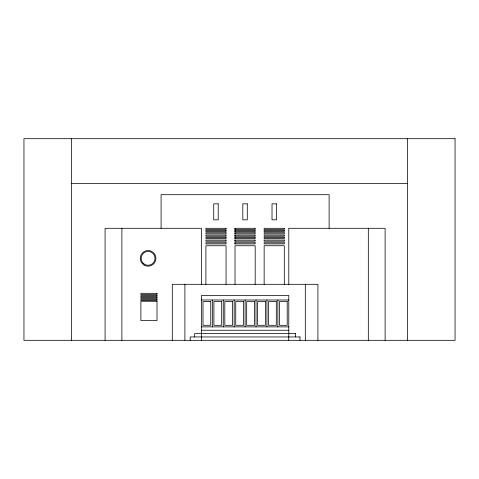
<?xml version="1.0" encoding="UTF-8"?>
<svg xmlns="http://www.w3.org/2000/svg" width="479" height="479" viewBox="0 0 479 479"><rect width="100%" height="100%" fill="white"/><g stroke="black" fill="none" stroke-linecap="round" stroke-linejoin="round"><path stroke-width="0.72" d="M71.473 183.493L407.527 183.493M255.181 228.297L234.955 228.297L234.955 229.417L255.121 229.417L255.121 228.297M284.304 228.297L264.121 228.297L264.121 229.417L284.281 229.417L284.281 228.297M201.414 299.992L288.789 299.992M201.414 326.876L288.789 326.876M201.414 330.235L288.789 330.235M295.531 333.594L194.672 333.594L194.696 336.953M300.016 336.953L190.187 336.953L190.211 340.318M407.527 138.682L407.527 340.318M385.122 340.318L385.122 228.297L288.789 228.297L288.789 284.304M368.321 228.297L368.321 340.318M329.115 228.297L329.115 194.696L161.088 194.696L161.088 228.297M317.912 340.318L317.912 284.304L172.29 284.304L172.29 340.318M305.309 284.304L305.309 340.318M299.992 336.953L299.992 340.318M295.507 333.594L295.507 336.953M288.789 336.953L288.789 295.507L201.414 295.507L201.414 336.953M288.735 336.953L288.735 340.318M284.304 284.304L284.304 245.745L264.145 245.745L264.145 284.304M277.868 299.992L277.868 326.876M266.947 299.992L266.947 326.876M256.02 299.992L256.02 326.876M255.181 284.304L255.181 245.745L235.021 245.745L235.021 284.304M245.098 299.992L245.098 326.876M235.021 228.297L235.021 229.417M235.021 230.471L235.021 231.591M235.021 232.746L235.021 233.866M235.021 235.135L235.021 236.255M235.021 237.44L235.021 238.56M235.021 240.063L235.021 241.182M235.021 242.775L235.021 243.895M234.177 299.992L234.177 326.876M226.058 284.304L226.058 245.745L205.892 245.745L205.892 284.304M223.256 299.992L223.256 326.876M212.335 299.992L212.335 326.876M201.461 336.953L201.461 340.318M201.414 284.304L201.414 228.297L105.081 228.297L105.081 340.318M184.894 284.304L184.894 340.318M121.882 228.297L121.882 340.318M71.473 138.682L71.473 340.318M455.05 138.682L23.95 138.682L23.95 340.318L455.05 340.318L455.05 138.682M218.214 203.844L213.736 203.844L213.736 219.837L218.214 219.837L218.214 203.844M247.284 203.844L242.805 203.844L242.805 219.837L247.284 219.837L247.284 203.844M276.491 203.844L272.012 203.844L272.012 219.837L276.491 219.837L276.491 203.844M226.058 228.297L205.892 228.297L205.892 229.417L226.058 229.417L226.058 228.297M226.058 230.471L205.892 230.471L205.892 231.591L226.058 231.591L226.058 230.471M255.121 230.471L234.955 230.471L234.955 231.591L255.121 231.591L255.121 230.471M284.281 230.471L264.121 230.471L264.121 231.591L284.281 231.591L284.281 230.471M226.058 232.746L205.892 232.746L205.892 233.866L226.058 233.866L226.058 232.746M255.121 232.746L234.955 232.746L234.955 233.866L255.121 233.866L255.121 232.746M284.281 232.746L264.121 232.746L264.145 233.866L284.281 233.866L284.281 232.746M226.058 235.135L205.892 235.135L205.892 236.255L226.058 236.255L226.058 235.135M255.121 235.135L234.955 235.135L234.955 236.255L255.121 236.255L255.121 235.135M284.281 235.135L264.121 235.135L264.145 236.255L284.281 236.255L284.281 235.135M226.058 237.44L205.892 237.44L205.892 238.56L226.058 238.56L226.058 237.44M255.121 237.44L234.955 237.44L234.955 238.56L255.121 238.56L255.121 237.44M284.281 237.44L264.121 237.44L264.121 238.56L284.281 238.56L284.281 237.44M226.058 240.063L205.892 240.063L205.892 241.182L226.058 241.182L226.058 240.063M255.121 240.063L234.955 240.063L234.955 241.182L255.121 241.182L255.121 240.063M284.281 240.063L264.121 240.063L264.121 241.182L284.281 241.182L284.281 240.063M226.058 242.775L205.892 242.775L205.892 243.895L226.058 243.895L226.058 242.775M255.121 242.775L234.955 242.775L234.955 243.895L255.121 243.895L255.121 242.775M284.281 242.775L264.121 242.775L264.121 243.895L284.281 243.895L284.281 242.775M157.01 293.322L140.88 293.322L140.88 294.441L157.01 294.441L157.01 293.322M157.01 295.495L140.88 295.495L140.88 296.615L157.01 296.615L157.01 295.495M157.01 297.405L140.88 297.405L140.88 298.525L157.01 298.525L157.01 297.405M157.01 299.399L140.88 299.399L140.88 300.519L157.01 300.519L157.01 299.399M157.01 301.267L140.88 301.267L140.88 320.535L157.01 320.535L157.01 301.267M210.754 301.572L202.994 301.572L202.994 325.289L210.754 325.289L210.754 301.572M221.687 301.554L213.903 301.554L213.903 325.307L221.687 325.307L221.687 301.554M232.608 301.554L224.825 301.554L224.825 325.307L232.608 325.307L232.608 301.554M243.536 301.554L235.746 301.554L235.746 325.307L243.536 325.307L243.536 301.554M254.457 301.554L246.667 301.554L246.667 325.307L254.457 325.307L254.457 301.554M265.378 301.554L257.588 301.554L257.588 325.307L265.378 325.307L265.378 301.554M276.299 301.554L268.509 301.554L268.509 325.307L276.299 325.307L276.299 301.554M287.22 301.554L279.437 301.554L279.437 325.307L287.22 325.307L287.22 301.554M144.167 265.138A7.844 7.844 0 0 0 155.926 258.349A7.844 7.844 0 0 0 144.167 251.559A7.844 7.844 0 0 0 144.167 265.138M143.173 263.258A6.946 6.946 0 0 0 154.795 260.145A6.946 6.946 0 0 0 146.287 251.643A6.946 6.946 0 0 0 143.173 263.258"/></g></svg>
